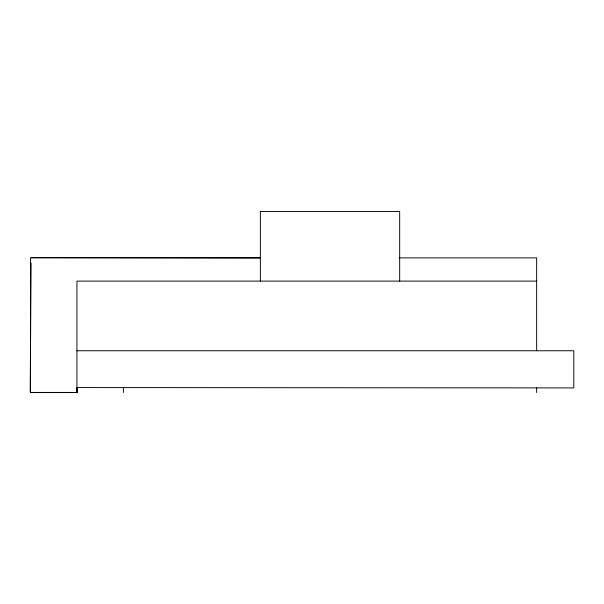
<?xml version="1.0" encoding="UTF-8"?>
<svg xmlns="http://www.w3.org/2000/svg" width="604" height="604" viewBox="0 0 604 604"><rect width="100%" height="100%" fill="white"/><g stroke="black" fill="none" stroke-linecap="round" stroke-linejoin="round"><path stroke-width="0.91" d="M76.942 387.647L76.942 392.547L76.633 387.557L76.942 392.547L30.502 392.547M30.2 391.86L31.106 263.178M76.942 392.298L76.67 387.564L573.8 387.904L573.8 350.758L76.942 350.758M76.633 392.2L76.693 387.579M399.667 257.885L536.654 257.885L536.654 350.758M536.654 281.102L76.942 281.102L76.942 387.904M76.942 392.426L30.502 392.426L30.502 257.885L260.362 257.885L31.144 257.546M536.654 387.904L536.654 392.547M399.667 281.102L399.667 211.453L260.362 211.453L260.362 281.102M123.375 387.904L123.375 392.547"/></g></svg>
